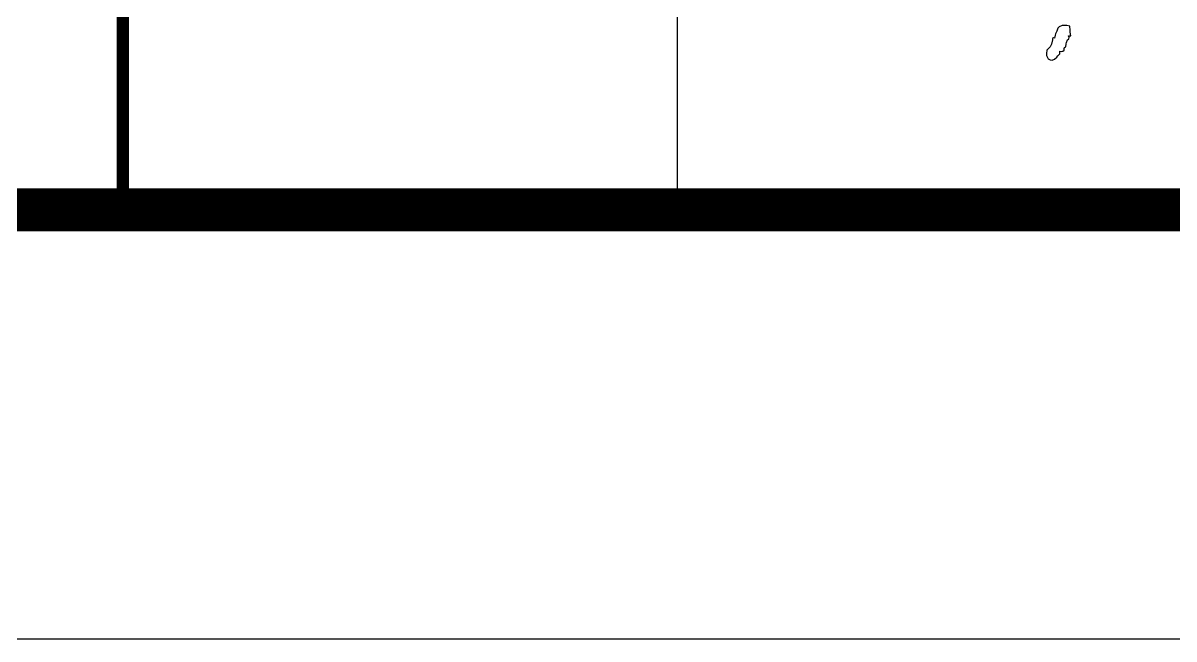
# Model space of a CAD drawing. Extents: x -737978 to 768813, y -372247 to 1140308.
# Drawn here: x -654665 to -653995, y -338663 to -338304 of the extents above; entities that cross this region are included whole.
import ezdxf

# ---------------------------------------------------------------- set-up
doc = ezdxf.new("R2010")
doc.units = 0
doc.header["$LTSCALE"] = 1000
doc.header["$MEASUREMENT"] = 0
doc.layers.get('0').update_dxf_attribs({"linetype": 'CONTINUOUS'})
doc.layers.add('PUB_TITLE', color=4, linetype='CONTINUOUS')

# ---------------------------------------------------------------- blocks, each defined once
blk = doc.blocks.new('黄履优')
for p, q in [((1.436974, 0.478436), (1.435887, 0.473884)), ((1.442993, 0.478909), (1.436974, 0.478436)), ((1.446, 0.479243), (1.442993, 0.478909)), ((1.451977, 0.480103), (1.446, 0.479243)), ((1.451977, 0.478769), (1.451977, 0.480103)), ((1.451977, 0.478102), (1.451977, 0.478769)), ((1.451977, 0.476769), (1.451977, 0.478102)), ((1.435887, 0.473884), (1.435711, 0.471426)), ((1.435711, 0.471426), (1.43614, 0.466766)), ((1.43614, 0.466766), (1.437758, 0.462338)), ((1.437758, 0.462338), (1.440047, 0.46005)), ((1.454267, 0.477571), (1.451977, 0.476769)), ((1.456291, 0.476993), (1.454267, 0.477571)), ((1.457811, 0.475102), (1.456291, 0.476993)), ((1.461921, 0.473398), (1.457811, 0.475102)), ((1.464207, 0.47287), (1.461921, 0.473398)), ((1.468647, 0.472601), (1.464207, 0.47287)), ((1.469663, 0.470609), (1.468647, 0.472601)), ((1.471445, 0.469718), (1.469663, 0.470609)), ((1.473648, 0.4701), (1.471445, 0.469718)), ((1.475385, 0.467969), (1.473648, 0.4701)), ((1.475315, 0.463432), (1.475845, 0.46613)), ((1.476982, 0.463432), (1.475315, 0.463432)), ((1.475845, 0.46613), (1.475385, 0.467969)), ((1.477816, 0.463432), (1.476982, 0.463432)), ((1.479483, 0.463432), (1.477816, 0.463432)), ((1.482817, 0.460098), (1.479483, 0.463432)), ((1.440047, 0.46005), (1.444475, 0.458431)), ((1.444475, 0.458431), (1.448719, 0.456833)), ((1.448719, 0.456833), (1.450903, 0.456161)), ((1.450903, 0.456161), (1.455311, 0.455097)), ((1.455311, 0.455097), (1.454792, 0.453513)), ((1.454792, 0.453513), (1.456145, 0.451709)), ((1.456145, 0.451709), (1.457811, 0.451763)), ((1.457811, 0.451763), (1.46486, 0.450512)), ((1.46486, 0.450512), (1.468626, 0.44853)), ((1.468626, 0.44853), (1.473648, 0.443428)), ((1.473648, 0.443428), (1.478952, 0.442552)), ((1.478952, 0.442552), (1.482059, 0.44294)), ((1.482059, 0.44294), (1.486984, 0.445095)), ((1.484484, 0.458431), (1.482817, 0.460098)), ((1.487818, 0.455097), (1.484484, 0.458431)), ((1.486984, 0.445095), (1.488945, 0.448599)), ((1.489171, 0.451318), (1.487818, 0.455097)), ((1.488945, 0.448599), (1.489171, 0.451318))]:
    blk.add_line(p, q)
blk = doc.blocks.new('TQ1')
at = {"layer": 'PUB_TITLE'}
blk.add_line((-49854.8, -405554.8), (-43854.8, -405554.8), dxfattribs=at)
at = {"layer": 'PUB_TITLE', "const_width": 20}
blk.add_lwpolyline([(-49854.8, -406454.8), (-43854.8, -406454.8)], dxfattribs=at)
at = {"xscale": 1056, "yscale": 1056, "zscale": 1056}
blk.add_blockref('黄履优', (-45670.4, -405422.4), dxfattribs=at)

msp = doc.modelspace()

# ---------------------------------------------------------------- linework, layer by layer
at = {"layer": 'PUB_TITLE'}
msp.add_lwpolyline([(-659157.62, -338662.7), (-644307.62, -338662.7), (-644307.62, -307137.7), (-659157.62, -307137.7)], close=True, dxfattribs=at)
at = {"layer": 'PUB_TITLE', "const_width": 25}
msp.add_lwpolyline([(-658907.62, -338412.7), (-644557.62, -338412.7), (-644557.62, -307762.7), (-658907.62, -307762.7)], close=True, dxfattribs=at)

# ---------------------------------------------------------------- block references
at = {"xscale": 0.3583835528172438, "yscale": 0.3583835528172438, "zscale": 0.3583835528172438, "rotation": 270}
msp.add_blockref('TQ1', (-508940.31, -354129.52), dxfattribs=at)

doc.saveas('drawing.dxf')
